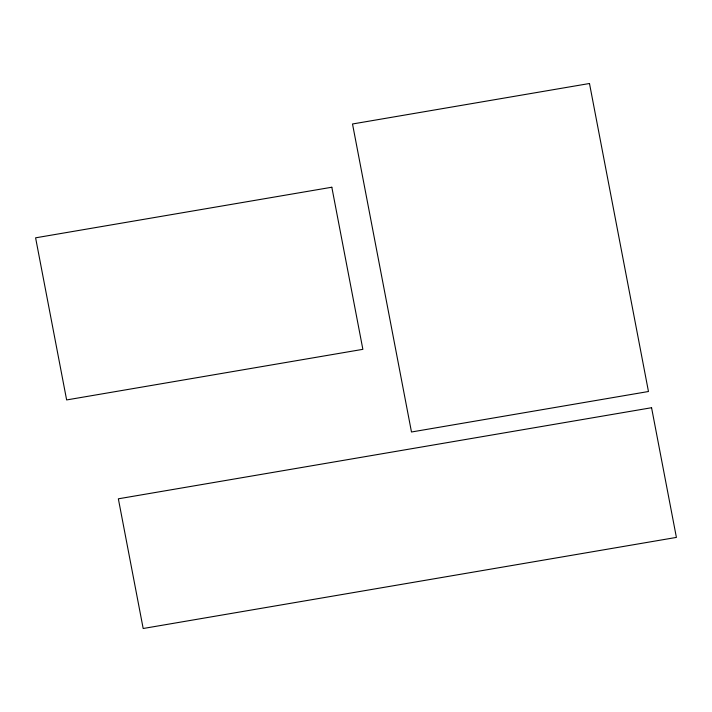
<?xml version="1.0" encoding="UTF-8"?>
<svg xmlns="http://www.w3.org/2000/svg" width="712" height="712" viewBox="0 0 712 712"><rect width="100%" height="100%" fill="white"/><g stroke="black" fill="none" stroke-linecap="round" stroke-linejoin="round"><path stroke-width="1.07" d="M589.491 83.5L352.511 123.986L411.483 431.997L648.463 391.511L589.491 83.5M331.828 187.229L35.6 237.826L66.634 399.939L362.871 349.334L331.828 187.229M651.569 407.718L118.352 498.809L143.183 628.5L676.4 537.409L651.569 407.718"/></g></svg>
